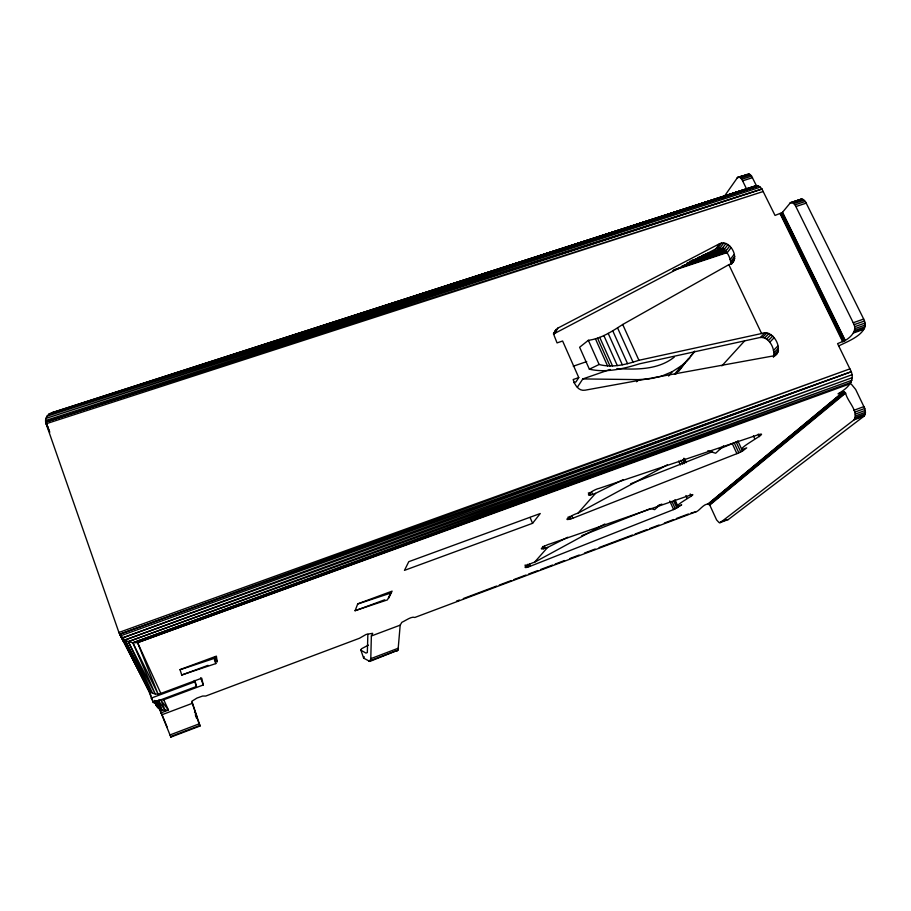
<?xml version="1.0" encoding="UTF-8"?>
<svg xmlns="http://www.w3.org/2000/svg" width="911" height="911" viewBox="0 0 911 911"><rect width="100%" height="100%" fill="white"/><g stroke="black" fill="none" stroke-linecap="round" stroke-linejoin="round"><path stroke-width="1.37" d="M367.862 634.272L367.338 652.527L365.949 653.096L360.893 650.192L361.451 648.803L368.374 645.113M360.71 649.657L363.648 658.141L369.832 661.432L370.788 658.664L371.358 635.98L372.69 633.304L366.12 634.432L359.481 638.258L205.761 696.038L202.606 696.05L196.935 698.077L191.834 701.265L200.078 725.987L170.869 737.101L156.145 700.707M369.832 661.432L398.039 650.112L400.191 625.14L401.819 622.35C406.112 620.345 411.67 616.087 414.835 617.464L696.869 511.47C700.012 509.966 705.695 501.335 709.76 505.047L716.593 519.908L719.03 522.561L720.339 522.55L854.097 419.812C858.834 410.736 847.276 401.489 845.624 393.131L843.563 391.901L838.052 393.837C847.777 388.188 856.591 380.149 849.895 368.875L837.573 343.629L845.26 340.441C851.489 336.797 857.786 330.044 853.22 322.745L795.03 204.85L792.729 202.72L790.532 202.606L782.298 212.548L775.033 215.429L761.926 189.044L760.332 187.176L757.052 185.548L52.212 412.649C47.383 413.776 44.183 419.083 46.119 423.763L118.92 632.473L148.299 689.707C151.067 693.613 156.407 695.07 160.848 693.43L201.73 678.194L203.255 684.97L163.741 699.75L158.309 700.308L162.056 710.295L168.467 710.056L163.741 699.75M838.974 345.793C848.3 341.078 871.007 332.879 863.685 319.055L805.381 201.456L801.908 199.019L790.532 202.606M719.747 522.755L728.344 519.509L864.118 416.099L865.45 412.273L864.778 408.47L855.668 389.464L851.147 383.952M773.587 356.702C775.455 348.275 768.212 334.679 758.089 337.924L639.602 363.796C623.488 368.807 606.179 373.043 589.36 369.183L579.624 347.25L588.347 340.315C601.135 338.698 612.146 331.342 622.703 324.487L728.846 264.668C741.645 260.808 730.576 238.773 719.644 243.681L557.771 328.154L553.489 333.449M775.022 355.768C784.166 348.822 772.619 328.677 761.607 333.528L638.918 360.289C626.233 364.514 612.42 368.067 599.131 364.491L589.36 369.183M554.765 331.137L554.047 335.305L557.054 342.9L562.611 341.01L578.77 377.598L575.98 381.88L573.771 382.643M388.564 598.356L392.094 591.137L357.75 603.845L355.051 610.791L384.693 599.791M556.029 329.429L553.455 334.075L715.841 248.862C724.621 245.173 730.52 256.355 730.827 263.632L734.756 258.565M555.186 332.811L557.771 328.154M577.403 387.141L582.824 378.93L610.188 369.467M723.311 197.778L737.716 177.281L749.514 174.172L751.598 176.119L756.677 186.231M715.841 248.862L719.644 243.681M717.811 248.191L721.626 243.009M719.963 248.099L723.801 242.918M722.127 248.589L725.976 243.419M675.78 374.057L694.831 351.384M724.131 249.637L728.003 244.467M678.775 371.267L685.243 362.612M725.805 251.14L729.688 245.981M727.012 252.985L730.907 247.849M730.144 259.578L734.072 254.488M636.607 381.766L638.258 379.625L650.181 378.828M730.793 261.594L734.721 256.515M731.829 263.507L734.186 260.478M731.487 264.11L733.059 262.095M532.571 523.313L540.246 513.531L408.777 561.677L404.473 570.366L532.571 523.313L530.1 517.482M668.628 376.038L672.204 371.711L681.713 365.607L689.866 358.023M674.436 374.33L681.713 365.607M686.108 361.576L688.705 358.478M690.436 356.406L694.751 351.247M364.195 656.717L363.648 658.141M674.709 500.287L677.488 506.482L681.701 504.899L673.605 509.568L530.327 566.221C518.017 570.411 530.76 562.918 534.472 562.281L547.659 547.386L567.747 537.251M595.532 493.363C580.489 498.807 593.323 489.446 599.131 488.398L758.385 434.695C771.617 430.778 738.536 447.46 741.918 449.613L746.713 447.859L742.488 451.047L736.908 453.655L572.757 518.222C558.819 522.812 573.828 513.85 577.893 513.269L595.532 493.363L623.318 479.619M721.865 365.869L744.742 340.771M760.412 337.514L764.636 332.982M762.564 337.434L766.811 332.914M764.728 337.947L768.986 333.426M766.72 339.017L771.002 334.508M768.394 340.543L772.699 336.045M769.613 342.422L773.929 337.935M773.45 350.462L777.789 346.043M774.122 352.568L778.472 348.161M774.168 354.709L778.518 350.314M773.359 357.01L777.937 352.329M659.723 504.933L654.599 509.67L650.818 508.475M723.562 445.923L715.647 453.245L707.801 450.797M754.376 186.983L755.583 185.89L295.916 334.633M677.488 506.482C675.131 504.512 701.572 491.473 689.775 495.288L550.039 543.924C544.619 545.222 534.882 552.043 547.659 547.386M707.813 504.17L843.096 392.003M708.177 504.09L843.563 391.901M708.564 504.102L844.053 391.924M708.929 504.216L844.531 392.083M709.27 504.421L844.975 392.345M709.555 504.705L845.351 392.698M709.76 505.047L845.624 393.131M800.849 199.236L789.655 203.335M776.764 354.026L773.075 355.962L585.147 390.181C578.644 391.388 574.659 384.909 573.178 379.534L578.77 377.598M674.322 357.066C658.129 369.991 636.482 369.627 616.906 368.613M534.472 562.281L604.847 524.007M577.893 513.269L667.49 464.747M719.166 449.055L737.956 441.243M672.204 371.711L661.591 376.163L651.445 378.532M581.787 535.691L650.067 508.748M657.936 505.639L661.876 504.079M630.594 483.832L712.561 451.651M169.867 734.995L199.384 723.778M370.788 658.664L398.437 648.165M170.562 736.6L199.93 725.441M368.761 661.215L398.039 650.112M720.362 522.06L727.012 519.532M457.823 601.306L456.696 601.055L459.36 600.053M160.632 712.994L168.467 710.056L161.053 700.377L165.267 710.705L158.309 700.308M161.6 714.884L192.449 703.281M371.358 635.98L400.191 625.14M463.346 598.561L496.632 586.046M499.296 585.056L511.276 580.546M513.941 579.544L525.92 575.046M528.585 574.044L537.911 570.548M540.565 569.546L552.556 565.048M555.209 564.046L564.535 560.538M569.865 558.534L579.18 555.038M584.509 553.034L595.156 549.037M599.153 547.534L632.439 535.03M635.092 534.028L647.083 529.53M649.737 528.528L659.063 525.021M664.392 523.028L673.707 519.521M676.372 518.518L688.352 514.02M691.016 513.018L696.027 511.777M151.021 698.179L195.205 681.701L196.469 686.484L153.333 702.609L146.5 685.288M208.015 665.349L181.756 675.085L180.014 669.608L216.385 656.148L217.205 661.933L215.326 656.785M853.937 410.28L864.004 406.568M854.712 412.182L864.778 408.47M855.213 414.129L865.268 410.417M855.395 415.985L865.45 412.273M855.258 417.614L865.302 413.901M854.814 418.923L864.846 415.211M854.097 419.812L864.118 416.099M121.96 636.926L123.577 641.572L119.671 634.227L851.079 371.802L122.461 637.928L119.671 634.227L849.895 368.875L118.92 632.473L148.299 689.707L122.461 637.928L851.842 374.808L125.012 639.966L122.461 637.928L150.167 691.745L125.012 639.966L852.127 377.701L128.292 641.651L125.012 639.966L152.536 693.203L128.292 641.651L851.933 380.263L132.869 642.779L128.292 641.651L155.234 694L132.869 642.779L851.25 382.335L137.584 642.631L132.869 642.779L158.07 694.08L137.584 642.631L850.145 383.759M120.651 635.81L851.079 371.802M854.541 326.753L864.995 323.063M854.734 328.734L865.188 325.045M854.598 330.522L865.04 326.821M854.131 331.98L864.562 328.29M853.379 333.027L863.799 329.326M853.22 322.745L863.685 319.055M854.028 324.715L864.482 321.014M573.27 366.222L586.718 361.599M727.741 519.714L728.344 519.509M674.003 269.724L726.625 252.085M702.267 255.524L723.835 248.327M687.201 263.461L726.169 250.434M181.71 674.949L215.827 663.595L215.03 658.141L180.059 669.756M706.856 253.725L721.717 248.805M703.486 254.989L723.744 248.27M707.585 253.85L721.501 249.045M697.416 257.711L724.439 248.749M689.525 261.468L724.541 249.83M672.865 270.624L726.887 252.666M357.681 604.016L390.739 593.072L387.414 599.893L355.108 610.621M682.066 265.978L726.466 251.299M791.579 202.401L801.908 199.019M792.729 202.72L803.069 199.338M793.902 203.552L804.254 200.169M795.03 204.85L805.381 201.456M796.009 206.512L806.36 203.107M692.018 260.341L724.439 249.716M686.985 263.108L726.078 250.263M56.607 412.079L52.212 412.649L757.052 185.548L48.773 414.311L758.669 185.981L46.86 416.27L760.332 187.176L45.846 418.434L761.926 189.044L45.687 422.112L48.887 429.707M75.533 405.953L84.996 402.89M103.922 396.763L118.794 391.946M132.323 387.574L152.604 381.014M158.002 379.261L256.697 347.33M259.407 346.453L290.507 336.387M45.55 420.563L761.926 189.044M736.965 178.009L748.489 173.899M737.716 177.281L749.514 174.172M739.664 177.326L740.711 178.089L750.573 174.923M740.711 178.089L741.725 179.285L751.598 176.119M741.725 179.285L742.624 180.845L752.497 177.668M582.824 378.93L638.258 379.625M396.023 650.841L397.23 651.012M154.768 702.415L157.785 707.631L162.056 710.295L156.419 700.73M194.499 712.436L195.193 712.801M154.699 700.513L159.197 708.895M154.688 701.891L157.785 707.631L154.506 700.502M154.631 702.051L156.646 706.127L154.756 702.381M148.299 689.707L145.635 683.261M782.538 212.297L845.26 340.441M782.298 212.548L844.987 340.646M781.957 212.821L844.622 340.896M781.536 213.094L844.178 341.147M781.069 213.356L843.688 341.386M780.59 213.573L843.199 341.614M780.135 213.755L842.721 341.796M742.624 180.845L746.792 189.42M728.846 264.668L761.607 333.528M758.316 434.114L759.501 436.642M753.42 435.913L754.593 438.442M737.921 440.992L742.488 451.047M736.236 442.165L740.757 451.947M734.323 443.053L738.855 452.847M732.387 443.873L736.908 453.655M137.584 642.631L160.848 693.43M684.457 458.404L686.347 462.594M683.649 458.313L685.379 462.128M622.703 324.487L638.918 360.289M682.829 459.793L684.571 463.619M680.938 460.294L682.669 464.132M678.684 461.057L680.415 464.895M617.567 327.892L633.065 362.214M690.196 493.933L691.335 496.449M612.75 330.83L627.554 363.683M685.892 495.527L687.031 498.055M608.184 333.358L622.315 364.776M603.845 335.555L617.305 365.562M675.062 499.991L678.376 507.37M673.616 500.743L676.919 508.11M599.723 337.389L612.534 365.971M671.988 501.494L675.29 508.873M597.548 338.209L609.994 366.017M669.756 500.97L673.605 509.568M595.464 338.881L607.557 365.915M588.347 340.315L599.131 364.491M47.964 427.259L45.687 422.112L763.338 191.469L46.119 423.763L49.809 432.19M591.569 491.997L592.605 494.354M589.781 492.532L590.806 494.901M588.358 492.84L589.383 495.208M571.687 515.717L572.757 518.222M569.819 516.4L570.901 518.906M568.168 516.913L569.238 519.418M200.078 725.987L198.086 720.954M544.129 545.962L545.108 548.274M542.557 546.463L543.537 548.786M529.28 563.715L530.327 566.221M527.64 564.33L528.699 566.824M526.182 564.797L527.23 567.302M524.998 565.093L526.046 567.599M159.493 708.451L167.032 726.83M195.626 713.882L197.072 717.526L191.959 702.313M214.427 659.723L215.827 663.595M200.682 677.773L203.255 684.97M194.305 680.46L196.469 686.484M195.614 713.973L197.676 719.792M195.318 714.759L196.56 718.244M155.906 703.201L156.851 705.877L155.314 702.893L155.849 704.419M148.664 689.274L150.998 695.936M151.932 698.612L153.333 702.609M120.423 633.908L122.063 638.611M170.778 736.487L170.869 737.101"/></g></svg>
